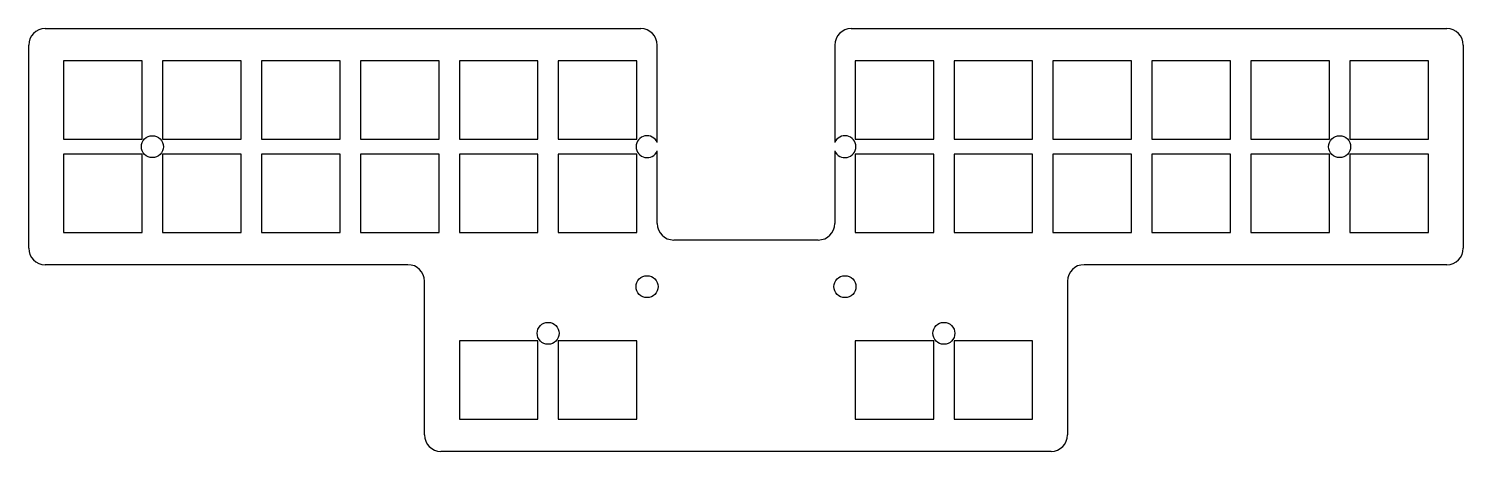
# Model space of a CAD drawing. Header units: millimetres. Extents: x 86 to 348, y -147 to -70.
import ezdxf

# ---------------------------------------------------------------- set-up
doc = ezdxf.new("R2010")
doc.units = ezdxf.units.MM

msp = doc.modelspace()

# ---------------------------------------------------------------- linework, layer by layer
for p, q in [((89.5, -70), (197.85, -70)), ((236.15, -70), (344.5, -70)), ((86.5, -110), (86.5, -73)), ((200.85, -90.74), (200.85, -73)), ((233.15, -73), (233.15, -90.74)), ((347.5, -73), (347.5, -110)), ((107.15, -75.85), (92.85, -75.85)), ((92.85, -75.85), (92.85, -90.15)), ((107.15, -90.15), (107.15, -75.85)), ((125.15, -75.85), (110.85, -75.85)), ((110.85, -75.85), (110.85, -90.15)), ((125.15, -90.15), (125.15, -75.85)), ((143.15, -75.85), (128.85, -75.85)), ((128.85, -75.85), (128.85, -90.15)), ((143.15, -90.15), (143.15, -75.85)), ((161.15, -75.85), (146.85, -75.85)), ((146.85, -75.85), (146.85, -90.15)), ((161.15, -90.15), (161.15, -75.85)), ((179.15, -75.85), (164.85, -75.85)), ((164.85, -75.85), (164.85, -90.15)), ((179.15, -90.15), (179.15, -75.85)), ((197.15, -75.85), (182.85, -75.85)), ((182.85, -75.85), (182.85, -90.15)), ((197.15, -90.15), (197.15, -75.85)), ((251.15, -75.85), (236.85, -75.85)), ((236.85, -75.85), (236.85, -90.15)), ((251.15, -90.15), (251.15, -75.85)), ((269.15, -75.85), (254.85, -75.85)), ((254.85, -75.85), (254.85, -90.15)), ((269.15, -90.15), (269.15, -75.85)), ((287.15, -75.85), (272.85, -75.85)), ((272.85, -75.85), (272.85, -90.15)), ((287.15, -90.15), (287.15, -75.85)), ((305.15, -75.85), (290.85, -75.85)), ((290.85, -75.85), (290.85, -90.15)), ((305.15, -90.15), (305.15, -75.85)), ((323.15, -75.85), (308.85, -75.85)), ((308.85, -75.85), (308.85, -90.15)), ((323.15, -90.15), (323.15, -75.85)), ((341.15, -75.85), (326.85, -75.85)), ((326.85, -75.85), (326.85, -90.15)), ((341.15, -90.15), (341.15, -75.85)), ((92.85, -90.15), (107.15, -90.15)), ((110.85, -90.15), (125.15, -90.15)), ((128.85, -90.15), (143.15, -90.15)), ((146.85, -90.15), (161.15, -90.15)), ((164.85, -90.15), (179.15, -90.15)), ((182.85, -90.15), (197.15, -90.15)), ((236.85, -90.15), (251.15, -90.15)), ((254.85, -90.15), (269.15, -90.15)), ((272.85, -90.15), (287.15, -90.15)), ((290.85, -90.15), (305.15, -90.15)), ((308.85, -90.15), (323.15, -90.15)), ((326.85, -90.15), (341.15, -90.15)), ((107.15, -92.85), (92.85, -92.85)), ((92.85, -92.85), (92.85, -107.15)), ((107.15, -107.15), (107.15, -92.85)), ((125.15, -92.85), (110.85, -92.85)), ((110.85, -92.85), (110.85, -107.15)), ((125.15, -107.15), (125.15, -92.85)), ((143.15, -92.85), (128.85, -92.85)), ((128.85, -92.85), (128.85, -107.15)), ((143.15, -107.15), (143.15, -92.85)), ((161.15, -92.85), (146.85, -92.85)), ((146.85, -92.85), (146.85, -107.15)), ((161.15, -107.15), (161.15, -92.85)), ((179.15, -92.85), (164.85, -92.85)), ((164.85, -92.85), (164.85, -107.15)), ((179.15, -107.15), (179.15, -92.85)), ((197.15, -92.85), (182.85, -92.85)), ((182.85, -92.85), (182.85, -107.15)), ((197.15, -107.15), (197.15, -92.85)), ((200.85, -105.5), (200.85, -92.26)), ((233.15, -92.26), (233.15, -105.5)), ((251.15, -92.85), (236.85, -92.85)), ((236.85, -92.85), (236.85, -107.15)), ((251.15, -107.15), (251.15, -92.85)), ((269.15, -92.85), (254.85, -92.85)), ((254.85, -92.85), (254.85, -107.15)), ((269.15, -107.15), (269.15, -92.85)), ((287.15, -92.85), (272.85, -92.85)), ((272.85, -92.85), (272.85, -107.15)), ((287.15, -107.15), (287.15, -92.85)), ((305.15, -92.85), (290.85, -92.85)), ((290.85, -92.85), (290.85, -107.15)), ((305.15, -107.15), (305.15, -92.85)), ((323.15, -92.85), (308.85, -92.85)), ((308.85, -92.85), (308.85, -107.15)), ((323.15, -107.15), (323.15, -92.85)), ((341.15, -92.85), (326.85, -92.85)), ((326.85, -92.85), (326.85, -107.15)), ((341.15, -107.15), (341.15, -92.85)), ((92.85, -107.15), (107.15, -107.15)), ((110.85, -107.15), (125.15, -107.15)), ((128.85, -107.15), (143.15, -107.15)), ((146.85, -107.15), (161.15, -107.15)), ((164.85, -107.15), (179.15, -107.15)), ((182.85, -107.15), (197.15, -107.15)), ((230.15, -108.5), (203.85, -108.5)), ((236.85, -107.15), (251.15, -107.15)), ((254.85, -107.15), (269.15, -107.15)), ((272.85, -107.15), (287.15, -107.15)), ((290.85, -107.15), (305.15, -107.15)), ((308.85, -107.15), (323.15, -107.15)), ((326.85, -107.15), (341.15, -107.15)), ((155.5, -113), (89.5, -113)), ((344.5, -113), (278.5, -113)), ((158.5, -144), (158.5, -116)), ((275.5, -116), (275.5, -144)), ((179.15, -126.85), (164.85, -126.85)), ((164.85, -126.85), (164.85, -141.15)), ((179.15, -141.15), (179.15, -126.85)), ((197.15, -126.85), (182.85, -126.85)), ((182.85, -126.85), (182.85, -141.15)), ((197.15, -141.15), (197.15, -126.85)), ((251.15, -126.85), (236.85, -126.85)), ((236.85, -126.85), (236.85, -141.15)), ((251.15, -141.15), (251.15, -126.85)), ((269.15, -126.85), (254.85, -126.85)), ((254.85, -126.85), (254.85, -141.15)), ((269.15, -141.15), (269.15, -126.85)), ((164.85, -141.15), (179.15, -141.15)), ((182.85, -141.15), (197.15, -141.15)), ((236.85, -141.15), (251.15, -141.15)), ((254.85, -141.15), (269.15, -141.15)), ((272.5, -147), (161.5, -147))]:
    msp.add_line(p, q)
for centre in [(109, -91.5), (325, -91.5), (199, -117), (235, -117), (181, -125.5), (253, -125.5)]:
    msp.add_circle(centre, 2)
for centre, radius, start, end in [((89.5, -73), 3, 90, 180), ((197.85, -73), 3, 0, 90), ((236.15, -73), 3, 90, 180), ((344.5, -73), 3, 0, 90), ((199, -91.5), 2, 382.3316, 697.6684), ((235, -91.5), 2, 202.3316, 517.6684), ((203.85, -105.5), 3, 180, 270), ((230.15, -105.5), 3, 270, 0), ((89.5, -110), 3, 180, 270), ((344.5, -110), 3, 270, 0), ((155.5, -116), 3, 0, 90), ((278.5, -116), 3, 90, 180), ((161.5, -144), 3, 180, 270), ((272.5, -144), 3, 270, 0)]:
    msp.add_arc(centre, radius, start, end)

doc.saveas('drawing.dxf')
